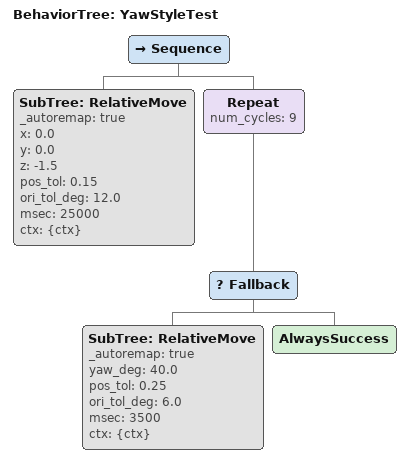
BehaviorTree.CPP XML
<root BTCPP_format="4" main_tree_to_execute="YawStyleTest">
    <BehaviorTree ID="YawStyleTest">
        <Sequence>

            <!-- go down -->
            <SubTree ID="RelativeMove" _autoremap="true"
                x="0.0" y="0.0" z="-1.5"
                pos_tol="0.15" ori_tol_deg="12.0" msec="25000"
                ctx="{ctx}"/>

            <Repeat num_cycles="9">
                  <Fallback>
                    <SubTree ID="RelativeMove" _autoremap="true"
                            yaw_deg="40.0" pos_tol="0.25" ori_tol_deg="6.0" msec="3500" ctx="{ctx}"/>
                    <AlwaysSuccess/>
                  </Fallback>
            </Repeat>
        </Sequence>
    </BehaviorTree>
</root>
